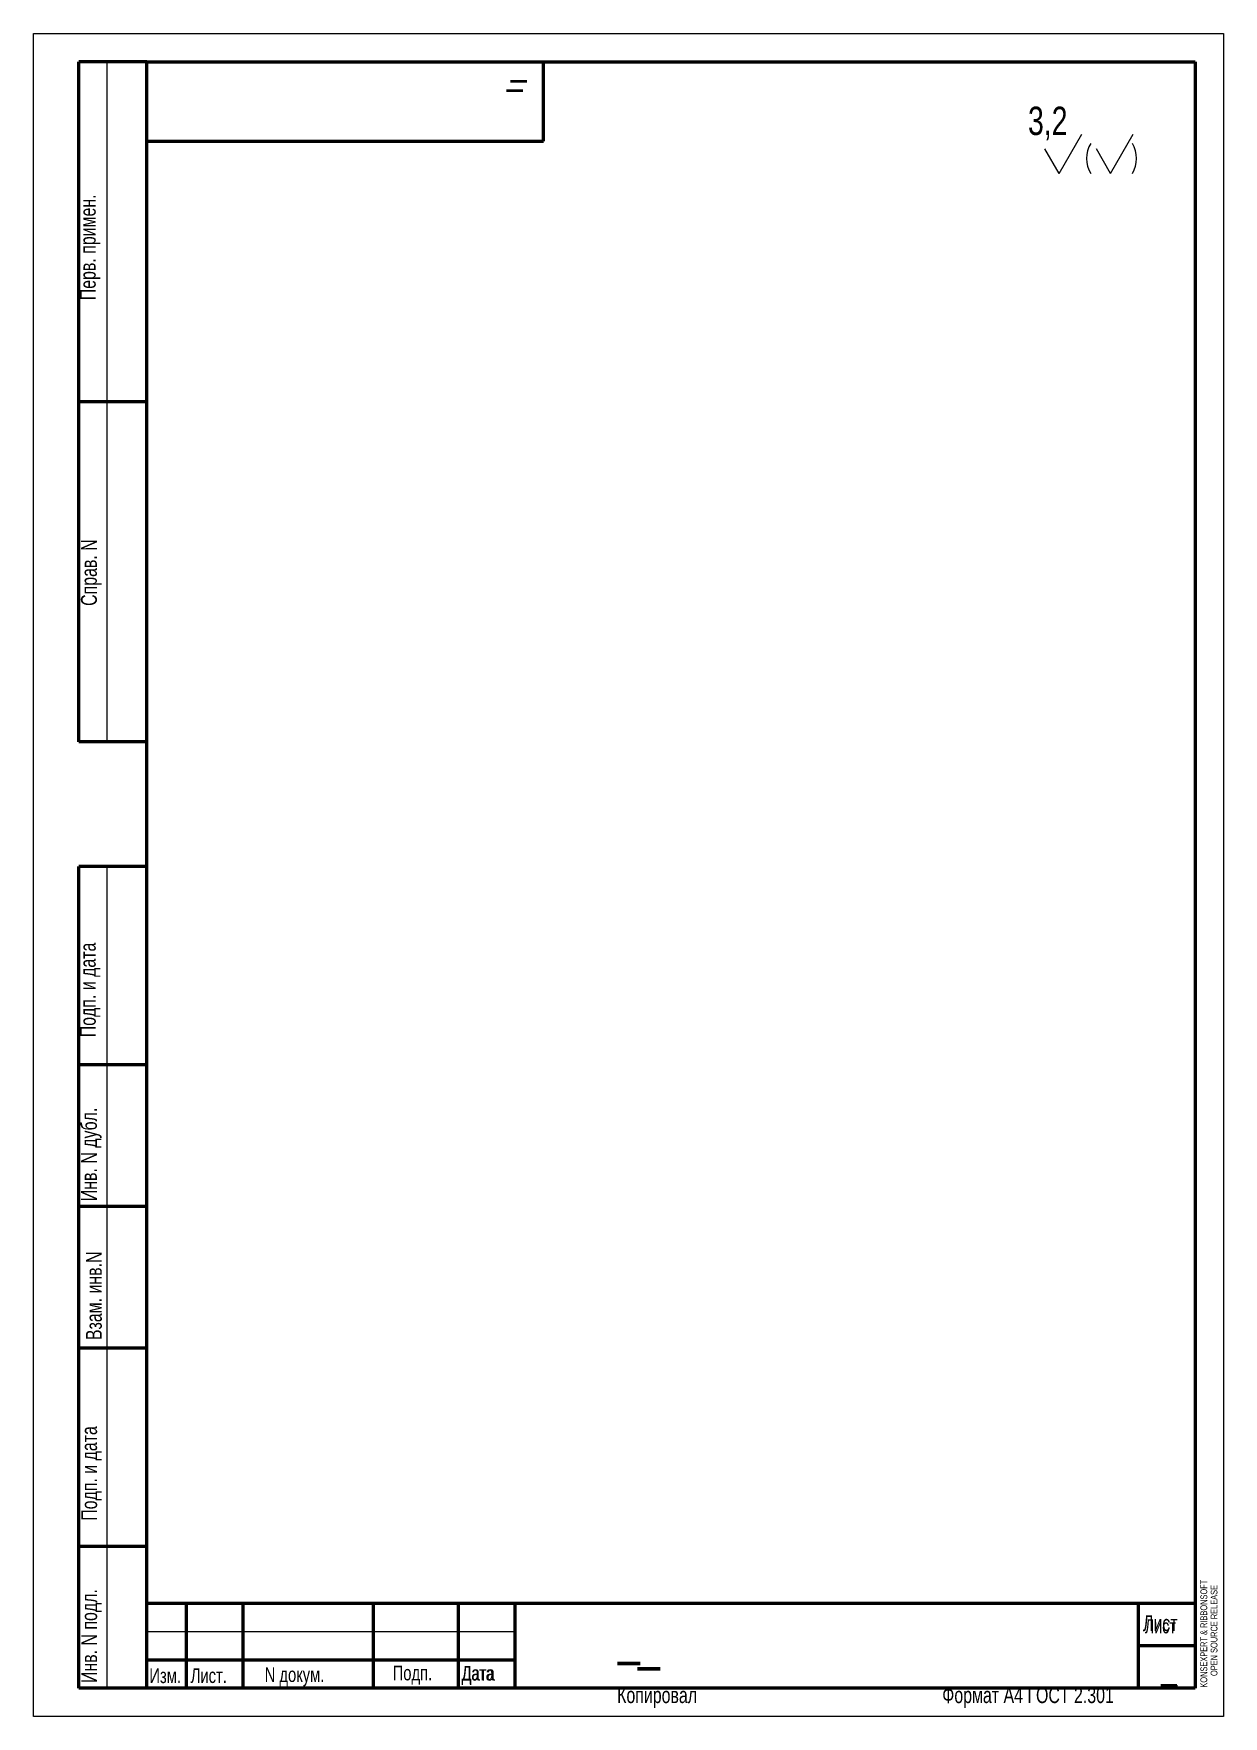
# Model space of a CAD drawing. Header units: millimetres. Extents: x 0 to 210, y 0 to 297.
import ezdxf

# ---------------------------------------------------------------- set-up
doc = ezdxf.new("R2010")
doc.units = ezdxf.units.MM
doc.layers.get('0').update_dxf_attribs({"linetype": 'CONTINUOUS'})
doc.styles.get("Standard").update_dxf_attribs({"font": 'txt', "width": 0.75})

msp = doc.modelspace()

# ---------------------------------------------------------------- linework, layer by layer
at = {"linetype": 'CONTINUOUS', "lineweight": 18}
for p, q in [((0, 297), (210, 297)), ((0, 0), (0, 297)), ((210, 297), (210, 0)), ((13, 172), (13, 292)), ((181, 272.32), (185, 279.25)), ((190.08, 272.32), (194.08, 279.25)), ((181, 272.32), (178.5, 276.65)), ((190.08, 272.32), (187.58, 276.65)), ((13, 5), (13, 150)), ((210, 0), (0, 0))]:
    msp.add_line(p, q, dxfattribs=at)
at = {"linetype": 'CONTINUOUS', "lineweight": 50}
for p, q in [((20, 292), (8, 292)), ((8, 172), (8, 292)), ((20, 292), (205, 292)), ((20, 5), (20, 292)), ((90, 278), (90, 292)), ((205, 292), (205, 5)), ((20, 278), (90, 278)), ((20, 232), (8, 232)), ((20, 172), (8, 172)), ((20, 150), (8, 150)), ((8, 5), (8, 150)), ((20, 115), (8, 115)), ((20, 90), (8, 90)), ((20, 65), (8, 65)), ((20, 30), (8, 30)), ((20, 20), (205, 20)), ((27, 5), (27, 20)), ((37, 5), (37, 20)), ((60, 5), (60, 20)), ((75, 5), (75, 20)), ((85, 5), (85, 20)), ((195, 5), (195, 20)), ((195, 12.5), (205, 12.5)), ((20, 10), (85, 10)), ((20, 5), (8, 5)), ((205, 5), (20, 5))]:
    msp.add_line(p, q, dxfattribs=at)
at = {"color": 0, "linetype": 'CONTINUOUS', "lineweight": 0}
msp.add_line((20, 15), (85, 15), dxfattribs=at)
at = {"linetype": 'CONTINUOUS', "lineweight": 18}
for centre, start, end in [((191.2, 274.97), 149.9899, 210.0101), ((189.32, 274.97), 329.9899, 30.0101)]:
    msp.add_arc(centre, 5.33, start, end, dxfattribs=at)

# ---------------------------------------------------------------- texts
at = {"linetype": 'CONTINUOUS', "lineweight": 18, "width": 100}
for s, insert, char_height, attachment_point, rotation in [('_', (87.01, 288.8), 5, 7, 180), ('_', (86.29, 287.17), 5, 7, 180), ('Перв.\\~примен.', (11.79, 249.95), 2.8, 7, 90), ('Справ.\\~N', (12, 196), 2.8, 7, 90), ('Подп.\\~и\\~дата', (11.76, 119.86), 2.8, 7, 90), ('Инв.\\~N\\~дубл.', (12, 90.93), 2.8, 7, 90), ('Взам.\\~инв.N', (9.23, 66.41), 2.8, 1, 90), ('Подп.\\~и\\~дата', (12, 34.52), 2.8, 7, 90), ('Инв.\\~N\\~подл.', (12, 5.88), 2.8, 7, 90), ('KONSEXPERT\\~&\\~RIBBONSOFT', (205.95, 5.07), 1.2, 1, 90), ('OPEN\\~SOURCE\\~RELEASE', (207.76, 7.12), 1.2, 1, 90)]:
    msp.add_mtext(s, dxfattribs=dict(at, insert=insert, char_height=char_height, attachment_point=attachment_point, rotation=rotation))
for s, insert, char_height, attachment_point in [('3,2', (175.52, 284.11), 5, 1), ('Лист', (195.81, 15), 2.8, 7), ('Лист', (196.16, 17.15), 2.5, 1), ('Подп.', (63.37, 8.96), 2.6, 1), ('_', (103.11, 9.01), 7, 7), ('Изм.', (20.42, 8.47), 2.6, 1), ('Лист.', (27.72, 8.49), 2.6, 1), ('N\\~докум.', (40.77, 8.67), 2.6, 1), ('Дата', (75.55, 8.86), 2.5, 1), ('Дата', (75.56, 8.9), 2.6, 1), ('_', (106.65, 8.05), 7, 7), ('Копировал', (103, 1.5), 2.8, 7), ('Формат\\~А4\\~ГОСТ\\~2.301', (160.38, 1.5), 2.8, 7), ('_', (199, 11.71), 5, 1), ('_', (199.08, 11.5), 5, 1)]:
    msp.add_mtext(s, dxfattribs=dict(at, insert=insert, char_height=char_height, attachment_point=attachment_point))

doc.saveas('drawing.dxf')
